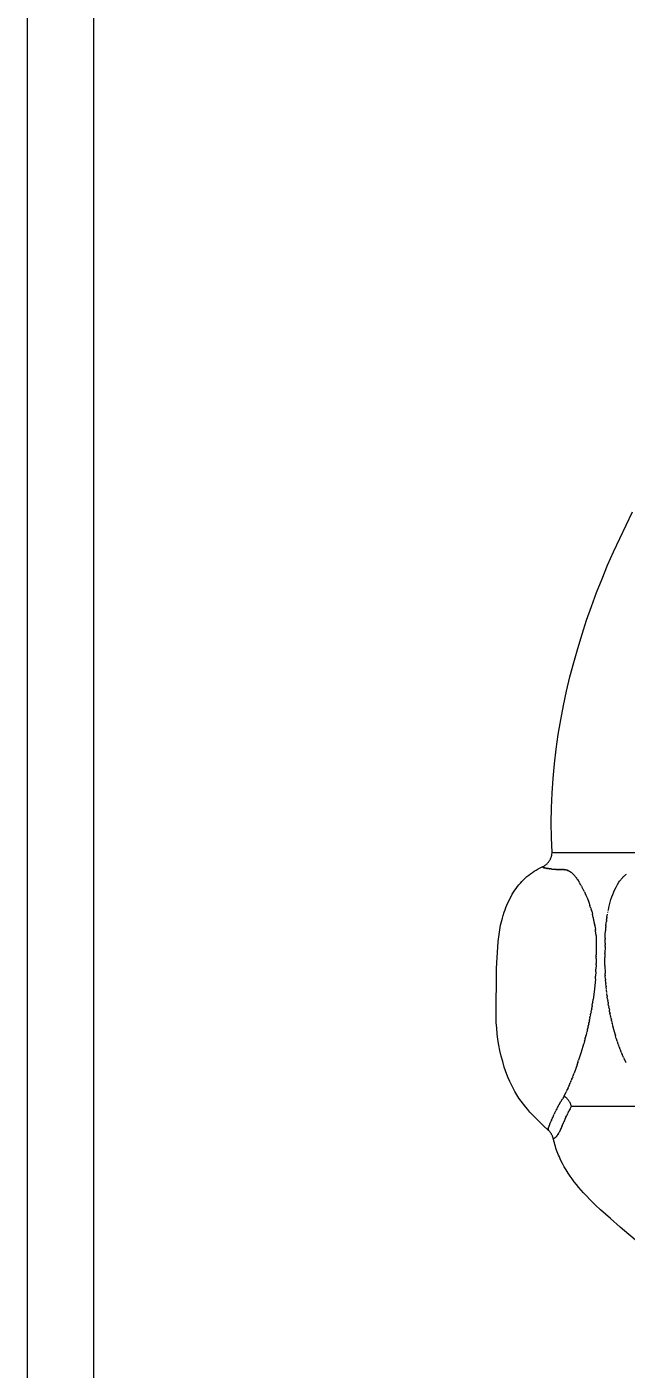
# Model space of a CAD drawing. Header units: inches. Extents: x -12 to 136, y -5 to 104.
# Drawn here: x 12.031 to 13.454, y 88.004 to 91.192 of the extents above; entities that cross this region are included whole.
import ezdxf

# ---------------------------------------------------------------- set-up
doc = ezdxf.new("R2010")
doc.units = ezdxf.units.IN
doc.layers.add('ZANO_R', color=7, linetype='Continuous', lineweight=0)
doc.layers.add('ZANO_W', color=1, linetype='Continuous', lineweight=0)
doc.styles.get("Standard").update_dxf_attribs({"font": 'ARIALUNI.TTF'})
doc.dimstyles.new('amerykanie', dxfattribs={"dimtxt": 50, "dimasz": 50, "dimexe": 0.5, "dimexo": 0.5, "dimgap": 1, "dimtad": 1, "dimdec": 0, "dimzin": 0, "dimlunit": 5, "dimtxsty": 'Standard', "dimcen": 0.09, "dimclrd": 1, "dimclre": 1, "dimclrt": 1, "dimazin": 0, "dimtfac": 1, "dimtdec": 0, "dimtmove": 0, "dimatfit": 3, "dimfxl": 1, "dimtzin": 0, "dimarcsym": 1})

# ---------------------------------------------------------------- blocks, each defined once
blk = doc.blocks.new('*D378')
at = {"layer": 'ZANO_W', "color": 1, "lineweight": -2}
for p, q in [((5.8188, 100.0382), (22.9342, 100.0382)), ((22.4342, 99.0382), (22.4342, 55.2645)), ((17.0639, 54.2645), (22.9342, 54.2645))]:
    blk.add_line(p, q, dxfattribs=at)
at = {"layer": 'ZANO_W', "color": 1}
for points in [[(22.6009, 99.0382), (22.2675, 99.0382), (22.4342, 100.0382)], [(22.2675, 55.2645), (22.6009, 55.2645), (22.4342, 54.2645)]]:
    blk.add_solid(points, dxfattribs=at)
at = {"layer": 'ZANO_W', "color": 1, "insert": (21.4151, 77.1514), "char_height": 1, "attachment_point": 5, "rotation": 90}
blk.add_mtext('45 3/4', dxfattribs=at)

msp = doc.modelspace()

# ---------------------------------------------------------------- linework, layer by layer
at = {"layer": 'ZANO_R'}
for p, q in [((12.03139, 92.45367), (12.03139, 87.88152)), ((12.18887, 92.45367), (12.18887, 87.88152)), ((13.43821, 89.97668), (13.46891, 90.03951)), ((13.42366, 89.94486), (13.43821, 89.97668)), ((13.40967, 89.91279), (13.42366, 89.94486)), ((13.39626, 89.88046), (13.40967, 89.91279)), ((13.38345, 89.8479), (13.39626, 89.88046)), ((13.37125, 89.8151), (13.38345, 89.8479)), ((13.35969, 89.78208), (13.37125, 89.8151)), ((13.3488, 89.74888), (13.35969, 89.78208)), ((13.33858, 89.71546), (13.3488, 89.74888)), ((13.32906, 89.68185), (13.33858, 89.71546)), ((13.32025, 89.64804), (13.32906, 89.68185)), ((13.31218, 89.61405), (13.32025, 89.64804)), ((13.30486, 89.57989), (13.31218, 89.61405)), ((13.29832, 89.54556), (13.30486, 89.57989)), ((13.29257, 89.51107), (13.29832, 89.54556)), ((13.28764, 89.47644), (13.29257, 89.51107)), ((13.28355, 89.44166), (13.28764, 89.47644)), ((13.28031, 89.40676), (13.28355, 89.44166)), ((13.27794, 89.37173), (13.28031, 89.40676)), ((13.27648, 89.3366), (13.27794, 89.37173)), ((13.27593, 89.30136), (13.27648, 89.3366)), ((13.27631, 89.26602), (13.27593, 89.30136)), ((13.27765, 89.23061), (13.27631, 89.26602)), ((13.27727, 89.22645), (13.27744, 89.22779)), ((13.27744, 89.22779), (13.27757, 89.22913)), ((13.27757, 89.22913), (13.27765, 89.23047)), ((13.28073, 89.22992), (13.27766, 89.23059)), ((13.39556, 89.22992), (13.28073, 89.22992)), ((13.68468, 89.22992), (13.39556, 89.22992)), ((13.24961, 89.19422), (13.25452, 89.19656)), ((13.25453, 89.19653), (13.25447, 89.19641)), ((13.25448, 89.19639), (13.25448, 89.19641)), ((13.25448, 89.19637), (13.25448, 89.19639)), ((13.25449, 89.19635), (13.25448, 89.19637)), ((13.25449, 89.19633), (13.25449, 89.19635)), ((13.2545, 89.19631), (13.25449, 89.19633)), ((13.25451, 89.19629), (13.2545, 89.19631)), ((13.25451, 89.19627), (13.25451, 89.19629)), ((13.25452, 89.19625), (13.25451, 89.19627)), ((13.25453, 89.19623), (13.25452, 89.19625)), ((13.25453, 89.19653), (13.2546, 89.19658)), ((13.25454, 89.19621), (13.25453, 89.19623)), ((13.25455, 89.19619), (13.25454, 89.19621)), ((13.25456, 89.19617), (13.25455, 89.19619)), ((13.25457, 89.19615), (13.25456, 89.19617)), ((13.25459, 89.19613), (13.25457, 89.19615)), ((13.2546, 89.19611), (13.25459, 89.19613)), ((13.25466, 89.19662), (13.2546, 89.19659)), ((13.25461, 89.1961), (13.2546, 89.19611)), ((13.25462, 89.19608), (13.25461, 89.1961)), ((13.25464, 89.19606), (13.25462, 89.19608)), ((13.25465, 89.19605), (13.25464, 89.19606)), ((13.25467, 89.19603), (13.25465, 89.19605)), ((13.25466, 89.19661), (13.25588, 89.19719)), ((13.25469, 89.19602), (13.25467, 89.19603)), ((13.2547, 89.196), (13.25469, 89.19602)), ((13.25472, 89.19599), (13.2547, 89.196)), ((13.25474, 89.19598), (13.25472, 89.19599)), ((13.25475, 89.19596), (13.25474, 89.19598)), ((13.25477, 89.19595), (13.25475, 89.19596)), ((13.25479, 89.19594), (13.25477, 89.19595)), ((13.25479, 89.19594), (13.25495, 89.19581)), ((13.25539, 89.19555), (13.25496, 89.19582)), ((13.25539, 89.19555), (13.25555, 89.19546)), ((13.25631, 89.19513), (13.25555, 89.19547)), ((13.25588, 89.19719), (13.25708, 89.1978)), ((13.25631, 89.19512), (13.25639, 89.19509)), ((13.25689, 89.1949), (13.25639, 89.1951)), ((13.25689, 89.1949), (13.25747, 89.1947)), ((13.25708, 89.1978), (13.25826, 89.19846)), ((13.25828, 89.19445), (13.25747, 89.1947)), ((13.25826, 89.19846), (13.25941, 89.19915)), ((13.25941, 89.19915), (13.26054, 89.19989)), ((13.26054, 89.19989), (13.26164, 89.20066)), ((13.26164, 89.20066), (13.26271, 89.20147)), ((13.26271, 89.20147), (13.26376, 89.20232)), ((13.26376, 89.20232), (13.26478, 89.2032)), ((13.26478, 89.2032), (13.26576, 89.20412)), ((13.26576, 89.20412), (13.26671, 89.20507)), ((13.26671, 89.20507), (13.26763, 89.20605)), ((13.26763, 89.20605), (13.26852, 89.20707)), ((13.26852, 89.20707), (13.26937, 89.20811)), ((13.26937, 89.20811), (13.27018, 89.20919)), ((13.27018, 89.20919), (13.27096, 89.21029)), ((13.27096, 89.21029), (13.27169, 89.21141)), ((13.27169, 89.21141), (13.27239, 89.21256)), ((13.27239, 89.21256), (13.27305, 89.21374)), ((13.27305, 89.21374), (13.27366, 89.21494)), ((13.27366, 89.21494), (13.27424, 89.21615)), ((13.27424, 89.21615), (13.27477, 89.21739)), ((13.27477, 89.21739), (13.27526, 89.21864)), ((13.27526, 89.21864), (13.27571, 89.21991)), ((13.27571, 89.21991), (13.27611, 89.2212)), ((13.27611, 89.2212), (13.27647, 89.2225)), ((13.27647, 89.2225), (13.27678, 89.22381)), ((13.27678, 89.22381), (13.27704, 89.22513)), ((13.27704, 89.22513), (13.27727, 89.22645)), ((13.20608, 89.16218), (13.20991, 89.16603)), ((13.20991, 89.16603), (13.21386, 89.16976)), ((13.21386, 89.16976), (13.21794, 89.17334)), ((13.21794, 89.17334), (13.22215, 89.17678)), ((13.22215, 89.17678), (13.22647, 89.18008)), ((13.22647, 89.18008), (13.23089, 89.18322)), ((13.23089, 89.18322), (13.23543, 89.18621)), ((13.23543, 89.18621), (13.24007, 89.18904)), ((13.24007, 89.18904), (13.2448, 89.19171)), ((13.2448, 89.19171), (13.24961, 89.19422)), ((13.25828, 89.19445), (13.25879, 89.1943)), ((13.26, 89.19399), (13.25879, 89.1943)), ((13.26, 89.19398), (13.26038, 89.19389)), ((13.26204, 89.19353), (13.26038, 89.1939)), ((13.26204, 89.19352), (13.26222, 89.19349)), ((13.26318, 89.1933), (13.26222, 89.19349)), ((13.26317, 89.1933), (13.2643, 89.19309)), ((13.26568, 89.19286), (13.2643, 89.1931)), ((13.26568, 89.19286), (13.26665, 89.1927)), ((13.2685, 89.19244), (13.26665, 89.19271)), ((13.2685, 89.19243), (13.26927, 89.19233)), ((13.27163, 89.19202), (13.26927, 89.19233)), ((13.27163, 89.19202), (13.27218, 89.19196)), ((13.27506, 89.19163), (13.27218, 89.19196)), ((13.27506, 89.19163), (13.27535, 89.1916)), ((13.27689, 89.19145), (13.27535, 89.1916)), ((13.27689, 89.19145), (13.28259, 89.19096)), ((13.28285, 89.19094), (13.28259, 89.19096)), ((13.28285, 89.19094), (13.28459, 89.19082)), ((13.28724, 89.19067), (13.28459, 89.19082)), ((13.285, 89.19079), (13.28666, 89.1907)), ((13.28724, 89.19067), (13.28881, 89.1906)), ((13.28955, 89.19057), (13.28881, 89.1906)), ((13.28955, 89.19057), (13.29105, 89.19053)), ((13.29196, 89.1905), (13.29105, 89.19052)), ((13.29196, 89.1905), (13.29339, 89.19047)), ((13.29444, 89.19045), (13.29339, 89.19047)), ((13.29444, 89.19045), (13.29581, 89.19043)), ((13.29702, 89.19043), (13.29581, 89.19044)), ((13.29702, 89.19042), (13.29835, 89.19042)), ((13.29966, 89.1904), (13.29835, 89.19041)), ((13.29966, 89.1904), (13.30103, 89.19038)), ((13.30234, 89.19033), (13.30103, 89.19037)), ((13.30234, 89.19034), (13.30387, 89.19027)), ((13.30504, 89.19019), (13.30387, 89.19027)), ((13.30504, 89.19019), (13.3068, 89.19002)), ((13.30774, 89.18991), (13.3068, 89.19003)), ((13.30774, 89.18991), (13.30993, 89.18954)), ((13.31084, 89.18935), (13.30993, 89.18955)), ((13.31175, 89.18913), (13.31084, 89.18935)), ((13.31265, 89.18888), (13.31175, 89.18913)), ((13.31354, 89.1886), (13.31265, 89.18888)), ((13.31443, 89.1883), (13.31354, 89.1886)), ((13.31442, 89.18829), (13.31495, 89.18809)), ((13.31588, 89.18772), (13.31495, 89.1881)), ((13.31588, 89.18772), (13.31669, 89.18736)), ((13.31708, 89.18718), (13.31669, 89.18736)), ((13.31708, 89.18717), (13.3185, 89.18645)), ((13.31972, 89.18575), (13.3185, 89.18645)), ((13.31972, 89.18574), (13.32031, 89.18538)), ((13.32103, 89.18491), (13.32032, 89.18538)), ((13.32103, 89.18491), (13.32219, 89.1841)), ((13.32367, 89.18296), (13.3222, 89.1841)), ((13.32511, 89.18176), (13.32367, 89.18296)), ((13.3265, 89.18052), (13.32511, 89.18176)), ((13.32785, 89.17924), (13.3265, 89.18052)), ((13.32917, 89.17791), (13.32785, 89.17924)), ((13.33043, 89.17654), (13.32917, 89.17791)), ((13.33166, 89.17513), (13.33043, 89.17654)), ((13.33283, 89.17368), (13.33166, 89.17513)), ((13.33283, 89.17368), (13.3337, 89.17258)), ((13.3355, 89.17022), (13.33371, 89.17258)), ((13.3355, 89.17022), (13.33565, 89.17002)), ((13.33685, 89.16836), (13.33565, 89.17002)), ((13.33685, 89.16836), (13.33756, 89.16734)), ((13.3382, 89.16641), (13.33756, 89.16734)), ((13.3382, 89.16641), (13.33956, 89.16437)), ((13.34092, 89.16226), (13.33956, 89.16437)), ((13.43802, 89.16256), (13.43986, 89.16507)), ((13.44061, 89.16604), (13.43986, 89.16507)), ((13.44061, 89.16604), (13.44188, 89.16761)), ((13.44188, 89.16761), (13.44318, 89.16913)), ((13.44318, 89.16913), (13.44453, 89.17062)), ((13.44525, 89.17139), (13.44453, 89.17062)), ((13.44525, 89.17139), (13.44666, 89.17282)), ((13.44666, 89.17282), (13.44812, 89.17419)), ((13.44812, 89.17419), (13.44962, 89.17553)), ((13.45016, 89.17598), (13.44962, 89.17553)), ((13.45016, 89.17598), (13.4523, 89.17768)), ((13.45357, 89.17861), (13.4523, 89.17768)), ((13.17032, 89.10594), (13.18333, 89.13183)), ((13.18333, 89.13183), (13.18612, 89.13649)), ((13.18612, 89.13649), (13.18907, 89.14105)), ((13.18907, 89.14105), (13.19218, 89.1455)), ((13.19218, 89.1455), (13.19544, 89.14985)), ((13.19544, 89.14985), (13.19884, 89.15408)), ((13.19884, 89.15408), (13.20239, 89.15819)), ((13.20239, 89.15819), (13.20608, 89.16218)), ((13.34092, 89.16225), (13.34135, 89.16156)), ((13.34228, 89.16006), (13.34135, 89.16156)), ((13.34228, 89.16006), (13.34322, 89.15849)), ((13.34635, 89.15304), (13.34322, 89.15849)), ((13.34635, 89.15304), (13.34684, 89.15215)), ((13.34771, 89.15056), (13.34684, 89.15215)), ((13.34771, 89.15056), (13.34863, 89.14883)), ((13.35177, 89.1427), (13.34864, 89.14883)), ((13.35177, 89.1427), (13.35211, 89.14202)), ((13.35312, 89.13994), (13.35211, 89.14202)), ((13.35312, 89.13994), (13.35379, 89.13854)), ((13.35447, 89.13711), (13.3538, 89.13854)), ((13.35447, 89.13711), (13.35806, 89.1292)), ((13.41965, 89.12506), (13.42192, 89.1311)), ((13.42192, 89.1311), (13.4244, 89.13707)), ((13.4244, 89.13707), (13.42708, 89.14294)), ((13.42708, 89.14294), (13.42995, 89.14873)), ((13.42995, 89.14873), (13.43301, 89.15441)), ((13.43301, 89.15441), (13.43626, 89.15999)), ((13.43626, 89.15999), (13.43802, 89.16256)), ((13.16598, 89.09478), (13.16808, 89.10039)), ((13.16808, 89.10039), (13.17032, 89.10594)), ((13.35806, 89.1292), (13.36143, 89.1212)), ((13.36143, 89.1212), (13.36459, 89.11312)), ((13.36459, 89.11312), (13.36752, 89.10495)), ((13.3685, 89.10205), (13.36753, 89.10495)), ((13.3685, 89.10205), (13.36886, 89.10095)), ((13.36963, 89.09858), (13.36886, 89.10095)), ((13.41133, 89.09391), (13.41257, 89.10024)), ((13.41257, 89.10024), (13.41403, 89.10653)), ((13.41403, 89.10653), (13.4157, 89.11277)), ((13.4157, 89.11277), (13.41757, 89.11895)), ((13.41757, 89.11895), (13.41965, 89.12506)), ((13.15686, 89.06355), (13.15821, 89.06917)), ((13.15821, 89.06917), (13.15976, 89.07509)), ((13.15976, 89.07509), (13.16144, 89.08098)), ((13.16144, 89.08098), (13.16401, 89.08913)), ((13.16401, 89.08913), (13.16598, 89.09478)), ((13.36962, 89.09858), (13.37015, 89.09691)), ((13.37072, 89.09507), (13.37015, 89.09691)), ((13.37071, 89.09507), (13.37139, 89.0928)), ((13.37177, 89.09151), (13.37139, 89.0928)), ((13.37176, 89.09151), (13.37375, 89.08423)), ((13.37469, 89.0805), (13.37376, 89.08423)), ((13.37469, 89.0805), (13.37477, 89.08017)), ((13.37558, 89.07668), (13.37477, 89.08017)), ((13.37558, 89.07668), (13.37575, 89.07591)), ((13.37644, 89.07274), (13.37576, 89.07591)), ((13.37644, 89.07274), (13.37666, 89.07169)), ((13.37725, 89.0687), (13.37666, 89.07169)), ((13.37725, 89.0687), (13.3775, 89.06742)), ((13.37801, 89.06473), (13.3775, 89.06742)), ((13.40698, 89.06965), (13.40661, 89.06702)), ((13.40697, 89.06965), (13.40722, 89.07137)), ((13.40752, 89.07333), (13.40723, 89.07137)), ((13.40752, 89.07333), (13.40789, 89.07568)), ((13.4081, 89.07698), (13.40789, 89.07568)), ((13.4081, 89.07698), (13.40935, 89.08414)), ((13.41002, 89.08765), (13.41016, 89.08836)), ((13.41073, 89.09112), (13.41102, 89.09251)), ((13.14955, 89.01917), (13.15561, 89.05791)), ((13.15561, 89.05791), (13.15686, 89.06355)), ((13.37801, 89.06473), (13.37835, 89.06287)), ((13.37872, 89.06078), (13.37835, 89.06287)), ((13.37872, 89.06078), (13.37915, 89.05829)), ((13.37939, 89.05683), (13.37915, 89.05829)), ((13.37939, 89.05683), (13.38056, 89.049)), ((13.38106, 89.04509), (13.38056, 89.049)), ((13.38106, 89.04509), (13.38115, 89.04439)), ((13.38174, 89.0388), (13.38115, 89.04439)), ((13.38221, 89.03321), (13.38174, 89.0388)), ((13.40362, 89.02704), (13.40383, 89.0359)), ((13.40383, 89.0359), (13.40429, 89.04476)), ((13.4049, 89.05231), (13.40429, 89.04476)), ((13.4049, 89.05231), (13.40503, 89.05377)), ((13.40527, 89.05607), (13.40504, 89.05377)), ((13.40527, 89.05607), (13.4055, 89.0582)), ((13.40568, 89.05975), (13.40551, 89.0582)), ((13.40568, 89.05975), (13.40603, 89.06263)), ((13.40608, 89.06305), (13.40603, 89.06263)), ((13.40608, 89.06305), (13.4066, 89.06702)), ((13.14546, 88.95492), (13.14955, 89.01917)), ((13.38221, 89.03321), (13.38276, 88.98801)), ((13.40347, 89.0078), (13.40326, 88.992)), ((13.40346, 89.0078), (13.40351, 89.01163)), ((13.40355, 89.01537), (13.40351, 89.01163)), ((13.40355, 89.01537), (13.4036, 89.02526)), ((13.40362, 89.02704), (13.4036, 89.02526)), ((13.38267, 88.97915), (13.38236, 88.96671)), ((13.38267, 88.97915), (13.38273, 88.98309)), ((13.38273, 88.98357), (13.38272, 88.98309)), ((13.38273, 88.98357), (13.38276, 88.98801)), ((13.40324, 88.99017), (13.4032, 88.98173)), ((13.40331, 88.96213), (13.4032, 88.98173)), ((13.40324, 88.99017), (13.40326, 88.992)), ((13.14488, 88.84036), (13.14546, 88.95492)), ((13.38153, 88.94727), (13.38097, 88.93693)), ((13.38153, 88.94727), (13.38183, 88.95344)), ((13.38227, 88.96399), (13.38182, 88.95344)), ((13.38227, 88.96399), (13.38236, 88.96671)), ((13.40332, 88.96213), (13.40377, 88.94312)), ((13.40395, 88.93919), (13.40377, 88.94312)), ((13.38055, 88.93079), (13.37829, 88.90597)), ((13.38055, 88.93079), (13.38097, 88.93693)), ((13.40395, 88.93919), (13.40403, 88.93759)), ((13.40452, 88.92963), (13.40403, 88.93759)), ((13.40453, 88.92963), (13.4047, 88.92724)), ((13.40514, 88.92157), (13.4047, 88.92724)), ((13.40514, 88.92157), (13.40533, 88.91944)), ((13.40586, 88.91356), (13.40532, 88.91944)), ((13.40586, 88.91356), (13.40604, 88.91176)), ((13.40665, 88.90571), (13.40603, 88.91176)), ((13.37422, 88.8747), (13.37519, 88.88124)), ((13.37829, 88.90597), (13.37518, 88.88124)), ((13.40751, 88.89799), (13.40685, 88.90383)), ((13.40846, 88.89026), (13.40778, 88.89578)), ((13.40847, 88.89026), (13.4088, 88.88771)), ((13.40949, 88.88258), (13.40879, 88.88771)), ((13.40949, 88.88258), (13.40991, 88.8796)), ((13.41058, 88.875), (13.40991, 88.8796)), ((13.36914, 88.84503), (13.3685, 88.84169)), ((13.36915, 88.84503), (13.36997, 88.84943)), ((13.37051, 88.85236), (13.36997, 88.84943)), ((13.37051, 88.85236), (13.37137, 88.85724)), ((13.37181, 88.85976), (13.37137, 88.85724)), ((13.37181, 88.85976), (13.37272, 88.86517)), ((13.37305, 88.8672), (13.37272, 88.86517)), ((13.37305, 88.8672), (13.37399, 88.87317)), ((13.37422, 88.8747), (13.37399, 88.87317)), ((13.41059, 88.875), (13.41111, 88.87154)), ((13.41177, 88.86742), (13.41111, 88.87154)), ((13.41177, 88.86742), (13.41239, 88.86365)), ((13.41303, 88.85991), (13.41239, 88.86365)), ((13.41303, 88.85991), (13.41374, 88.85594)), ((13.41438, 88.85246), (13.41374, 88.85594)), ((13.41439, 88.85246), (13.41524, 88.84803)), ((13.41582, 88.84506), (13.41523, 88.84803)), ((13.41583, 88.84506), (13.41682, 88.84021)), ((13.14532, 88.82689), (13.14488, 88.84036)), ((13.1462, 88.81344), (13.14532, 88.82689)), ((13.14751, 88.80003), (13.1462, 88.81344)), ((13.36312, 88.8164), (13.362, 88.8116)), ((13.36312, 88.8164), (13.36371, 88.81896)), ((13.36471, 88.82345), (13.36371, 88.81896)), ((13.36471, 88.82345), (13.36536, 88.82644)), ((13.36624, 88.83057), (13.36536, 88.82644)), ((13.36624, 88.83057), (13.36696, 88.83402)), ((13.36772, 88.83776), (13.36696, 88.83402)), ((13.36772, 88.83776), (13.3685, 88.84169)), ((13.41733, 88.83782), (13.41682, 88.84021)), ((13.41733, 88.83782), (13.4185, 88.83249)), ((13.41891, 88.83066), (13.4185, 88.83249)), ((13.41891, 88.83066), (13.42027, 88.82487)), ((13.42057, 88.82357), (13.42026, 88.82486)), ((13.42058, 88.82357), (13.42212, 88.81734)), ((13.42232, 88.81654), (13.42212, 88.81734)), ((13.42232, 88.81654), (13.42516, 88.8059)), ((13.14925, 88.78667), (13.14751, 88.80003)), ((13.15142, 88.77337), (13.14925, 88.78667)), ((13.35451, 88.78226), (13.35287, 88.77638)), ((13.35451, 88.78226), (13.35478, 88.78323)), ((13.35631, 88.78894), (13.35478, 88.78323)), ((13.35632, 88.78894), (13.35664, 88.79017)), ((13.35808, 88.79568), (13.35664, 88.79017)), ((13.35808, 88.79568), (13.35847, 88.79721)), ((13.3598, 88.80251), (13.35847, 88.79721)), ((13.3598, 88.80251), (13.36026, 88.80435)), ((13.36148, 88.80941), (13.36026, 88.80436)), ((13.36148, 88.80941), (13.362, 88.8116)), ((13.42516, 88.8059), (13.42824, 88.79532)), ((13.43016, 88.7891), (13.42823, 88.79531)), ((13.43016, 88.78911), (13.43046, 88.78816)), ((13.43233, 88.78243), (13.43046, 88.78816)), ((13.43234, 88.78243), (13.43279, 88.78109)), ((13.43459, 88.77584), (13.43278, 88.78109)), ((13.15402, 88.76015), (13.15142, 88.77337)), ((13.15705, 88.74702), (13.15402, 88.76015)), ((13.34696, 88.75639), (13.3408, 88.73724)), ((13.35268, 88.77568), (13.34696, 88.75639)), ((13.35268, 88.77568), (13.35288, 88.77638)), ((13.43459, 88.77585), (13.43521, 88.7741)), ((13.43692, 88.76935), (13.4352, 88.7741)), ((13.43693, 88.76935), (13.43764, 88.76741)), ((13.43934, 88.76293), (13.43764, 88.76741)), ((13.43934, 88.76293), (13.43982, 88.76171)), ((13.44187, 88.75654), (13.43981, 88.76171)), ((13.44187, 88.75654), (13.44403, 88.7513)), ((13.44443, 88.75034), (13.44403, 88.7513)), ((13.44443, 88.75034), (13.44655, 88.74544)), ((13.1605, 88.734), (13.15705, 88.74702)), ((13.16436, 88.72109), (13.1605, 88.734)), ((13.16726, 88.71241), (13.16436, 88.72109)), ((13.33698, 88.72612), (13.32998, 88.70685)), ((13.33699, 88.72612), (13.33869, 88.73102)), ((13.33902, 88.732), (13.33869, 88.73102)), ((13.33903, 88.732), (13.3408, 88.73724)), ((13.44709, 88.74419), (13.44654, 88.74544)), ((13.4471, 88.74419), (13.44946, 88.73894)), ((13.44984, 88.73812), (13.44946, 88.73894)), ((13.44984, 88.73812), (13.45247, 88.73253)), ((13.45265, 88.73214), (13.45247, 88.73252)), ((13.1704, 88.70382), (13.16726, 88.71241)), ((13.17378, 88.69531), (13.1704, 88.70382)), ((13.17739, 88.6869), (13.17378, 88.69531)), ((13.18119, 88.67874), (13.17739, 88.6869)), ((13.32238, 88.68757), (13.32084, 88.68387)), ((13.32238, 88.68757), (13.32317, 88.6895)), ((13.32451, 88.69283), (13.32317, 88.6895)), ((13.32451, 88.69283), (13.32547, 88.69521)), ((13.32663, 88.69816), (13.32547, 88.69521)), ((13.32663, 88.69816), (13.32774, 88.70099)), ((13.32873, 88.70357), (13.32774, 88.70099)), ((13.32873, 88.70357), (13.32998, 88.70685)), ((13.18526, 88.67071), (13.18119, 88.67874)), ((13.1896, 88.66282), (13.18526, 88.67071)), ((13.19421, 88.65509), (13.1896, 88.66282)), ((13.19908, 88.64752), (13.19421, 88.65509)), ((13.30664, 88.65221), (13.31138, 88.66231)), ((13.31353, 88.66702), (13.31138, 88.66231)), ((13.31352, 88.66703), (13.31376, 88.66754)), ((13.31581, 88.67214), (13.31376, 88.66754)), ((13.3158, 88.67214), (13.31613, 88.67288)), ((13.31802, 88.67722), (13.31613, 88.67288)), ((13.31802, 88.67722), (13.3185, 88.67833)), ((13.32022, 88.68238), (13.3185, 88.67833)), ((13.32022, 88.68238), (13.32084, 88.68387)), ((13.20421, 88.64012), (13.19908, 88.64752)), ((13.20958, 88.6329), (13.20421, 88.64012)), ((13.2152, 88.62587), (13.20958, 88.6329)), ((13.22018, 88.62), (13.2152, 88.62587)), ((13.28897, 88.6218), (13.28782, 88.61955)), ((13.28896, 88.6218), (13.28917, 88.6222)), ((13.29052, 88.62478), (13.28917, 88.6222)), ((13.29052, 88.62478), (13.29459, 88.63229)), ((13.29459, 88.63229), (13.29885, 88.63969)), ((13.29899, 88.63993), (13.29885, 88.63969)), ((13.29899, 88.63993), (13.30261, 88.64589)), ((13.30664, 88.65221), (13.30261, 88.64589)), ((13.30664, 88.65221), (13.30773, 88.65144)), ((13.30773, 88.65144), (13.3088, 88.65063)), ((13.3088, 88.65063), (13.30984, 88.64979)), ((13.30984, 88.64979), (13.31085, 88.64891)), ((13.31085, 88.64891), (13.31183, 88.64799)), ((13.31183, 88.64799), (13.31278, 88.64705)), ((13.31278, 88.64705), (13.31369, 88.64607)), ((13.31369, 88.64607), (13.31457, 88.64506)), ((13.31457, 88.64506), (13.31542, 88.64402)), ((13.31542, 88.64402), (13.31623, 88.64296)), ((13.31623, 88.64296), (13.317, 88.64186)), ((13.317, 88.64186), (13.31774, 88.64074)), ((13.32033, 88.62194), (13.31766, 88.6169)), ((13.31774, 88.64074), (13.31844, 88.6396)), ((13.31844, 88.6396), (13.31909, 88.63843)), ((13.31909, 88.63843), (13.31971, 88.63725)), ((13.31971, 88.63725), (13.32029, 88.63604)), ((13.32029, 88.63604), (13.32082, 88.63481)), ((13.32033, 88.62194), (13.32386, 88.62821)), ((13.32082, 88.63481), (13.32132, 88.63357)), ((13.32132, 88.63357), (13.32177, 88.6323)), ((13.32177, 88.6323), (13.32217, 88.63103)), ((13.32217, 88.63103), (13.32254, 88.62974)), ((13.32254, 88.62974), (13.32386, 88.62821)), ((13.32386, 88.62821), (13.39556, 88.62821)), ((13.39556, 88.62821), (13.49762, 88.62821)), ((13.2253, 88.61426), (13.22018, 88.62)), ((13.25673, 88.58233), (13.2253, 88.61426)), ((13.27349, 88.58817), (13.27406, 88.58952)), ((13.27412, 88.58967), (13.27406, 88.58952)), ((13.27412, 88.58967), (13.27467, 88.59095)), ((13.2748, 88.59125), (13.27467, 88.59095)), ((13.2748, 88.59125), (13.27531, 88.59245)), ((13.27552, 88.59294), (13.27531, 88.59245)), ((13.27552, 88.59293), (13.27599, 88.59403)), ((13.27629, 88.59473), (13.27599, 88.59403)), ((13.27629, 88.59473), (13.27671, 88.59569)), ((13.27712, 88.59663), (13.27671, 88.59568)), ((13.27712, 88.59663), (13.27747, 88.59742)), ((13.27803, 88.59869), (13.27747, 88.59742)), ((13.27803, 88.59869), (13.27827, 88.59924)), ((13.27899, 88.60086), (13.27827, 88.59924)), ((13.27899, 88.60086), (13.27912, 88.60115)), ((13.28001, 88.60314), (13.27912, 88.60115)), ((13.28001, 88.60314), (13.28096, 88.60522)), ((13.2811, 88.60554), (13.28096, 88.60522)), ((13.2811, 88.60554), (13.28195, 88.60739)), ((13.28225, 88.60803), (13.28195, 88.60739)), ((13.28225, 88.60803), (13.283, 88.60966)), ((13.28346, 88.61062), (13.283, 88.60966)), ((13.28346, 88.61062), (13.28653, 88.61698)), ((13.28746, 88.61885), (13.28653, 88.61698)), ((13.28746, 88.61885), (13.28782, 88.61955)), ((13.30494, 88.58958), (13.30429, 88.58807)), ((13.30496, 88.58958), (13.30531, 88.59041)), ((13.30609, 88.59224), (13.3053, 88.59041)), ((13.30611, 88.59223), (13.30636, 88.59282)), ((13.30982, 88.60065), (13.30635, 88.59283)), ((13.30983, 88.60065), (13.31095, 88.60311)), ((13.31116, 88.60358), (13.31094, 88.60311)), ((13.31117, 88.60358), (13.3122, 88.6058)), ((13.31399, 88.60958), (13.31219, 88.60581)), ((13.314, 88.60958), (13.31484, 88.6113)), ((13.31704, 88.61571), (13.31483, 88.61131)), ((13.31705, 88.61571), (13.31766, 88.6169)), ((13.26899, 88.57073), (13.25673, 88.58233)), ((13.26817, 88.57327), (13.26821, 88.57387)), ((13.26817, 88.57327), (13.26817, 88.57309)), ((13.26821, 88.57261), (13.26817, 88.57309)), ((13.26822, 88.57403), (13.26821, 88.57387)), ((13.26821, 88.57261), (13.26825, 88.5724)), ((13.26822, 88.57403), (13.26834, 88.57477)), ((13.26835, 88.57203), (13.26825, 88.5724)), ((13.26869, 88.57638), (13.26834, 88.57477)), ((13.26835, 88.57203), (13.26843, 88.57179)), ((13.26856, 88.5715), (13.26843, 88.57179)), ((13.26869, 88.57638), (13.26899, 88.57748)), ((13.26883, 88.57104), (13.2687, 88.57124)), ((13.26961, 88.57921), (13.26898, 88.57748)), ((13.26912, 88.57063), (13.26902, 88.57076)), ((13.27032, 88.56948), (13.26937, 88.57038)), ((13.26961, 88.57921), (13.26971, 88.57944)), ((13.26991, 88.57987), (13.26972, 88.57944)), ((13.26991, 88.57987), (13.27003, 88.58012)), ((13.27025, 88.5806), (13.27003, 88.58012)), ((13.27025, 88.5806), (13.27037, 88.58085)), ((13.27123, 88.56854), (13.27032, 88.56948)), ((13.27062, 88.58141), (13.27037, 88.58085)), ((13.27062, 88.58141), (13.27073, 88.58166)), ((13.27102, 88.58231), (13.27073, 88.58166)), ((13.27102, 88.58231), (13.27112, 88.58255)), ((13.27144, 88.5833), (13.27112, 88.58255)), ((13.27211, 88.56758), (13.27123, 88.56854)), ((13.27145, 88.5833), (13.27154, 88.58352)), ((13.2719, 88.58438), (13.27154, 88.58352)), ((13.27191, 88.58438), (13.27198, 88.58457)), ((13.2724, 88.58557), (13.27198, 88.58457)), ((13.27296, 88.56659), (13.27211, 88.56758)), ((13.2724, 88.58557), (13.27323, 88.58754)), ((13.27378, 88.56557), (13.27296, 88.56659)), ((13.27349, 88.58817), (13.27323, 88.58754)), ((13.27456, 88.56452), (13.27378, 88.56557)), ((13.2753, 88.56345), (13.27456, 88.56452)), ((13.27601, 88.56235), (13.2753, 88.56345)), ((13.27668, 88.56123), (13.27601, 88.56235)), ((13.27731, 88.56008), (13.27668, 88.56123)), ((13.27791, 88.55892), (13.27731, 88.56008)), ((13.27846, 88.55774), (13.27791, 88.55892)), ((13.27898, 88.55654), (13.27846, 88.55774)), ((13.28817, 88.55659), (13.28873, 88.55726)), ((13.28888, 88.55745), (13.28873, 88.55726)), ((13.28888, 88.55745), (13.2893, 88.55799)), ((13.28953, 88.55831), (13.2893, 88.55799)), ((13.28953, 88.5583), (13.28989, 88.55879)), ((13.2902, 88.55925), (13.28988, 88.55879)), ((13.29021, 88.55925), (13.29049, 88.55965)), ((13.29089, 88.56027), (13.29048, 88.55966)), ((13.2909, 88.56027), (13.2911, 88.56058)), ((13.2916, 88.56139), (13.29109, 88.56059)), ((13.2916, 88.56138), (13.29173, 88.56158)), ((13.29307, 88.56388), (13.29172, 88.56158)), ((13.29307, 88.56388), (13.2937, 88.565)), ((13.29383, 88.56526), (13.29369, 88.565)), ((13.29384, 88.56526), (13.29439, 88.56629)), ((13.29462, 88.56674), (13.29438, 88.56629)), ((13.29462, 88.56674), (13.29509, 88.56766)), ((13.29542, 88.56832), (13.29509, 88.56766)), ((13.29543, 88.56832), (13.29581, 88.5691)), ((13.29624, 88.56999), (13.29581, 88.5691)), ((13.29625, 88.56999), (13.29656, 88.57062)), ((13.29709, 88.57177), (13.29655, 88.57063)), ((13.2971, 88.57176), (13.29732, 88.57223)), ((13.29796, 88.57364), (13.29731, 88.57223)), ((13.29797, 88.57364), (13.2981, 88.57391)), ((13.29979, 88.57769), (13.29809, 88.57392)), ((13.2998, 88.57769), (13.30059, 88.57947)), ((13.30075, 88.57987), (13.30058, 88.57947)), ((13.30076, 88.57987), (13.30147, 88.58149)), ((13.30174, 88.58215), (13.30146, 88.5815)), ((13.30175, 88.58215), (13.30238, 88.5836)), ((13.30277, 88.58453), (13.30237, 88.58361)), ((13.30278, 88.58453), (13.30333, 88.58579)), ((13.30383, 88.58701), (13.30331, 88.5858)), ((13.30385, 88.58701), (13.3043, 88.58806)), ((13.27946, 88.55532), (13.27898, 88.55654)), ((13.27989, 88.55409), (13.27946, 88.55532)), ((13.28028, 88.55284), (13.27989, 88.55409)), ((13.28063, 88.55158), (13.28028, 88.55284)), ((13.28094, 88.55031), (13.28063, 88.55158)), ((13.28098, 88.55034), (13.28097, 88.55032)), ((13.28097, 88.55032), (13.28097, 88.55031)), ((13.28097, 88.55031), (13.28097, 88.55029)), ((13.28097, 88.55029), (13.28097, 88.55028)), ((13.28097, 88.55028), (13.28097, 88.55027)), ((13.28097, 88.55027), (13.28097, 88.55025)), ((13.28097, 88.55025), (13.28097, 88.55024)), ((13.28097, 88.55024), (13.28097, 88.55023)), ((13.28097, 88.55023), (13.28097, 88.55021)), ((13.28097, 88.55021), (13.28097, 88.5502)), ((13.28097, 88.5502), (13.28097, 88.55018)), ((13.28097, 88.55018), (13.28097, 88.55017)), ((13.28099, 88.55037), (13.28098, 88.55036)), ((13.28098, 88.55036), (13.28098, 88.55035)), ((13.28098, 88.55035), (13.28098, 88.55034)), ((13.28202, 88.54568), (13.28098, 88.55015)), ((13.281, 88.5504), (13.28099, 88.55039)), ((13.28099, 88.55039), (13.28099, 88.55037)), ((13.28101, 88.55043), (13.281, 88.55041)), ((13.281, 88.55041), (13.281, 88.5504)), ((13.28102, 88.55044), (13.28101, 88.55043)), ((13.28103, 88.55046), (13.28102, 88.55045)), ((13.28102, 88.55045), (13.28102, 88.55044)), ((13.28104, 88.55047), (13.28103, 88.55046)), ((13.28105, 88.55048), (13.28104, 88.55047)), ((13.28106, 88.55051), (13.28105, 88.5505)), ((13.28105, 88.5505), (13.28105, 88.55048)), ((13.28107, 88.55052), (13.28106, 88.55051)), ((13.28108, 88.55053), (13.28107, 88.55052)), ((13.28109, 88.55054), (13.28108, 88.55053)), ((13.2811, 88.55055), (13.28109, 88.55054)), ((13.28111, 88.55055), (13.2811, 88.55055)), ((13.28112, 88.55056), (13.28111, 88.55055)), ((13.28113, 88.55057), (13.28112, 88.55056)), ((13.28115, 88.55058), (13.28113, 88.55057)), ((13.28116, 88.55059), (13.28115, 88.55058)), ((13.28117, 88.55059), (13.28116, 88.55059)), ((13.28117, 88.55059), (13.28129, 88.5507)), ((13.28136, 88.55075), (13.28129, 88.5507)), ((13.28136, 88.55076), (13.28162, 88.55097)), ((13.28173, 88.55106), (13.28162, 88.55097)), ((13.28173, 88.55106), (13.28205, 88.55132)), ((13.28314, 88.54126), (13.28202, 88.54568)), ((13.28228, 88.55152), (13.28205, 88.55132)), ((13.28228, 88.55152), (13.28256, 88.55176)), ((13.28297, 88.55211), (13.28256, 88.55176)), ((13.28297, 88.55211), (13.28318, 88.55229)), ((13.28435, 88.53689), (13.28314, 88.54126)), ((13.2838, 88.55281), (13.28318, 88.55229)), ((13.2838, 88.55281), (13.28389, 88.55288)), ((13.28536, 88.55402), (13.28389, 88.55288)), ((13.28565, 88.53257), (13.28435, 88.53689)), ((13.28536, 88.55402), (13.2856, 88.55421)), ((13.28621, 88.5547), (13.2856, 88.55421)), ((13.28702, 88.52828), (13.28565, 88.53257)), ((13.28621, 88.5547), (13.28658, 88.55501)), ((13.2875, 88.55587), (13.28658, 88.55501)), ((13.28847, 88.52405), (13.28702, 88.52828)), ((13.2875, 88.55587), (13.28762, 88.556)), ((13.28817, 88.55659), (13.28762, 88.556)), ((13.28999, 88.51986), (13.28847, 88.52405)), ((13.29159, 88.51572), (13.28999, 88.51986)), ((13.29326, 88.51162), (13.29159, 88.51572)), ((13.295, 88.50757), (13.29326, 88.51162)), ((13.2968, 88.50356), (13.295, 88.50757)), ((13.29867, 88.4996), (13.2968, 88.50356)), ((13.30259, 88.49182), (13.29867, 88.4996)), ((13.30673, 88.48422), (13.30259, 88.49182)), ((13.31113, 88.47675), (13.30673, 88.48422)), ((13.31572, 88.46945), (13.31113, 88.47675)), ((13.32049, 88.46232), (13.31572, 88.46945)), ((13.32543, 88.45536), (13.32049, 88.46232)), ((13.33053, 88.44856), (13.32543, 88.45536)), ((13.33576, 88.4419), (13.33053, 88.44856)), ((13.34112, 88.43539), (13.33576, 88.4419)), ((13.34659, 88.42902), (13.34112, 88.43539)), ((13.35215, 88.42279), (13.34659, 88.42902)), ((13.3578, 88.41667), (13.35215, 88.42279)), ((13.36931, 88.4048), (13.3578, 88.41667)), ((13.38101, 88.39336), (13.36931, 88.4048)), ((13.39283, 88.38231), (13.38101, 88.39336)), ((13.4164, 88.3612), (13.39283, 88.38231)), ((13.43952, 88.34109), (13.4164, 88.3612)), ((13.48567, 88.30191), (13.43952, 88.34109))]:
    msp.add_line(p, q, dxfattribs=at)

# ---------------------------------------------------------------- dimensions: what is measured, and where the dimension line sits
at = {"layer": 'ZANO_W'}
dim = msp.add_linear_dim(base=(22.43419, 54.2645), p1=(5.31876, 100.03824), p2=(16.56386, 54.2645), angle=90, dimstyle='amerykanie', override={"dimtxt": 1, "dimasz": 1, "dimgap": 0.5, "dimdec": 4, "dimaunit": 1, "dimadec": 1, "dimtdec": 4, "dimtmove": 1, "dimfrac": 2}, dxfattribs=at)
dim.commit()
dim.dimension.update_dxf_attribs({"geometry": '*D378', "text_midpoint": (21.4151, 77.15137)})

doc.saveas('drawing.dxf')
